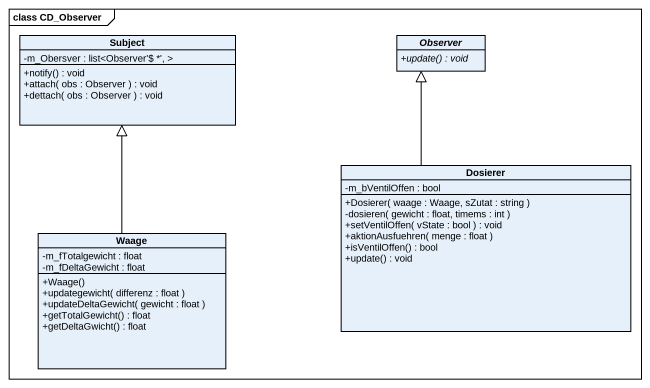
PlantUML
@startuml
mainframe class CD_Observer
hide circle
hide empty members
skinparam classAttributeIconSize 0
class Subject {
  -m_Obersver : list<Observer'$ *', >
  +notify() : void
  +attach( obs : Observer ) : void
  +dettach( obs : Observer ) : void
}
abstract class Observer {
  {abstract} +update() : void
}
class Dosierer {
  -m_bVentilOffen : bool
  +Dosierer( waage : Waage, sZutat : string )
  -dosieren( gewicht : float, timems : int )
  +setVentilOffen( vState : bool ) : void
  +aktionAusfuehren( menge : float )
  +isVentilOffen() : bool
  +update() : void
}
class Waage {
  -m_fTotalgewicht : float
  -m_fDeltaGewicht : float
  +Waage()
  +updategewicht( differenz : float )
  +updateDeltaGewicht( gewicht : float )
  +getTotalGewicht() : float
  +getDeltaGwicht() : float
}
Dosierer -up-|> Observer
Waage -up-|> Subject
@enduml
